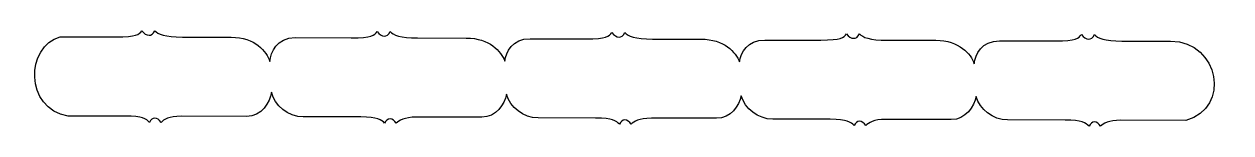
# Model space of a CAD drawing. Header units: centimetres. Extents: x -10 to 9.1, y 11.6 to 13.2.
import ezdxf

# ---------------------------------------------------------------- set-up
doc = ezdxf.new("R2010")
doc.units = ezdxf.units.CM
doc.header["$MEASUREMENT"] = 0
doc.layers.add('Layer 1', color=7, linetype='Continuous')

msp = doc.modelspace()

# ---------------------------------------------------------------- linework, layer by layer
at = {"layer": 'Layer 1', "color": 131}
msp.add_open_spline([(-8.17356, 13.16397), (-8.22402, 13.1035), (-8.25613, 13.06394), (-8.58338, 13.06464), (-8.58338, 13.06464), (-8.58338, 13.06464), (-9.47186, 13.06585), (-9.47186, 13.06585), (-9.47186, 13.06585), (-10.01385, 12.92071), (-10.04149, 11.9234), (-9.34509, 11.81086), (-9.34509, 11.81086), (-9.34509, 11.81086), (-8.43366, 11.80964), (-8.43366, 11.80964), (-8.43366, 11.80964), (-8.16503, 11.80908), (-8.10626, 11.76549), (-8.05444, 11.71031), (-8.05444, 11.71031), (-8.03729, 11.75433), (-8.00121, 11.77943), (-7.96702, 11.77936), (-7.96702, 11.77936), (-7.93283, 11.77929), (-7.89765, 11.75442), (-7.87085, 11.71031), (-7.87085, 11.71031), (-7.82438, 11.75427), (-7.74981, 11.80765), (-7.54955, 11.80722), (-7.54955, 11.80722), (-7.54955, 11.80722), (-6.51682, 11.8048), (-6.51682, 11.8048), (-6.51682, 11.8048), (-6.27332, 11.80428), (-6.14443, 12.03274), (-6.11794, 12.19002), (-6.11794, 12.19002), (-6.07035, 11.9799), (-5.85753, 11.79805), (-5.61414, 11.79753), (-5.61414, 11.79753), (-5.61414, 11.79753), (-4.70271, 11.79632), (-4.70271, 11.79632), (-4.70271, 11.79632), (-4.43408, 11.79575), (-4.3764, 11.75217), (-4.32459, 11.69699), (-4.32459, 11.69699), (-4.30743, 11.74101), (-4.27135, 11.76611), (-4.23716, 11.76603), (-4.23716, 11.76603), (-4.20297, 11.76596), (-4.1667, 11.7411), (-4.1399, 11.69699), (-4.1399, 11.69699), (-4.09344, 11.74094), (-4.01886, 11.79432), (-3.81861, 11.7939), (-3.81861, 11.7939), (-3.81861, 11.7939), (-2.78588, 11.79269), (-2.78588, 11.79269), (-2.78588, 11.79269), (-2.5535, 11.79219), (-2.42561, 12.00041), (-2.39136, 12.1561), (-2.39136, 12.1561), (-2.33651, 11.95319), (-2.12776, 11.78107), (-1.89084, 11.78057), (-1.89084, 11.78057), (-1.89084, 11.78057), (-0.97941, 11.77936), (-0.97941, 11.77936), (-0.97941, 11.77936), (-0.71078, 11.77879), (-0.65311, 11.73521), (-0.60129, 11.68003), (-0.60129, 11.68003), (-0.58413, 11.72405), (-0.54806, 11.74915), (-0.51387, 11.74908), (-0.51387, 11.74908), (-0.47968, 11.749), (-0.4434, 11.72414), (-0.4166, 11.68003), (-0.4166, 11.68003), (-0.37014, 11.72398), (-0.29556, 11.77736), (-0.09531, 11.77694), (-0.09531, 11.77694), (-0.09531, 11.77694), (0.93742, 11.77573), (0.93742, 11.77573), (0.93742, 11.77573), (1.16622, 11.77524), (1.29427, 11.97706), (1.33084, 12.13187), (1.33084, 12.13187), (1.38766, 11.93106), (1.59522, 11.76169), (1.83027, 11.76119), (1.83027, 11.76119), (1.83027, 11.76119), (2.7417, 11.75998), (2.7417, 11.75998), (2.7417, 11.75998), (3.01033, 11.75941), (3.068, 11.71582), (3.11982, 11.66064), (3.11982, 11.66064), (3.13698, 11.70466), (3.17306, 11.72977), (3.20725, 11.72969), (3.20725, 11.72969), (3.24144, 11.72962), (3.27771, 11.70476), (3.30451, 11.66064), (3.30451, 11.66064), (3.35097, 11.7046), (3.42555, 11.75798), (3.6258, 11.75756), (3.6258, 11.75756), (3.6258, 11.75756), (4.65853, 11.75513), (4.65853, 11.75513), (4.65853, 11.75513), (4.89267, 11.75464), (5.02106, 11.96613), (5.05414, 12.12218), (5.05414, 12.12218), (5.10989, 11.92023), (5.31859, 11.74957), (5.55466, 11.74908), (5.55466, 11.74908), (5.55466, 11.74908), (6.46609, 11.74786), (6.46609, 11.74786), (6.46609, 11.74786), (6.73472, 11.7473), (6.79349, 11.70371), (6.8453, 11.64853), (6.8453, 11.64853), (6.86246, 11.69255), (6.89854, 11.71765), (6.93273, 11.71758), (6.93273, 11.71758), (6.96692, 11.71751), (7.0021, 11.69264), (7.0289, 11.64853), (7.0289, 11.64853), (7.07536, 11.69249), (7.14994, 11.74586), (7.35019, 11.74544), (7.35019, 11.74544), (7.35019, 11.74544), (8.38292, 11.74302), (8.38292, 11.74302), (8.38292, 11.74302), (9.09462, 11.93404), (8.91717, 12.98828), (8.13922, 12.99922), (8.13922, 12.99922), (8.13922, 12.99922), (7.36768, 13.00043), (7.36768, 13.00043), (7.36768, 13.00043), (7.08928, 13.00102), (6.97857, 13.04702), (6.93164, 13.10219), (6.93164, 13.10219), (6.9053, 13.04718), (6.87184, 13.02943), (6.83765, 13.02951), (6.83765, 13.02951), (6.80346, 13.02958), (6.75298, 13.05808), (6.72618, 13.10219), (6.72618, 13.10219), (6.67573, 13.04172), (6.64361, 13.00216), (6.31637, 13.00286), (6.31637, 13.00286), (6.31637, 13.00286), (5.42789, 13.00407), (5.42789, 13.00407), (5.42789, 13.00407), (5.13774, 13.00468), (5.04361, 12.7864), (5.02463, 12.64065), (5.02463, 12.64065), (4.97029, 12.79593), (4.78658, 13.01055), (4.41483, 13.01134), (4.41483, 13.01134), (4.41483, 13.01134), (3.64329, 13.01255), (3.64329, 13.01255), (3.64329, 13.01255), (3.36489, 13.01314), (3.25418, 13.05914), (3.20725, 13.1143), (3.20725, 13.1143), (3.18091, 13.05929), (3.14745, 13.04276), (3.11326, 13.04283), (3.11326, 13.04283), (3.07907, 13.04291), (3.02859, 13.07019), (3.00179, 13.1143), (3.00179, 13.1143), (2.95134, 13.05384), (2.91813, 13.01428), (2.59089, 13.01497), (2.59089, 13.01497), (2.59089, 13.01497), (1.7035, 13.01618), (1.7035, 13.01618), (1.7035, 13.01618), (1.42403, 13.01677), (1.32619, 12.81371), (1.30243, 12.66852), (1.30243, 12.66852), (1.24445, 12.82302), (1.05882, 13.02995), (0.69372, 13.03072), (0.69372, 13.03072), (0.69372, 13.03072), (-0.07782, 13.03193), (-0.07782, 13.03193), (-0.07782, 13.03193), (-0.35623, 13.03252), (-0.46693, 13.07852), (-0.51387, 13.13369), (-0.51387, 13.13369), (-0.5402, 13.07867), (-0.57366, 13.06214), (-0.60785, 13.06221), (-0.60785, 13.06221), (-0.64204, 13.06229), (-0.69252, 13.08957), (-0.71932, 13.13369), (-0.71932, 13.13369), (-0.76978, 13.07322), (-0.80298, 13.03366), (-1.13023, 13.03435), (-1.13023, 13.03435), (-1.13023, 13.03435), (-2.01761, 13.03678), (-2.01761, 13.03678), (-2.01761, 13.03678), (-2.30254, 13.03738), (-2.39845, 12.82625), (-2.41977, 12.68063), (-2.41977, 12.68063), (-2.47555, 12.83563), (-2.66042, 13.0469), (-3.02958, 13.04768), (-3.02958, 13.04768), (-3.02958, 13.04768), (-3.80112, 13.04889), (-3.80112, 13.04889), (-3.80112, 13.04889), (-4.07952, 13.04948), (-4.19023, 13.09548), (-4.23716, 13.15065), (-4.23716, 13.15065), (-4.2635, 13.09563), (-4.29696, 13.0791), (-4.33115, 13.07917), (-4.33115, 13.07917), (-4.36534, 13.07925), (-4.41582, 13.10653), (-4.44262, 13.15065), (-4.44262, 13.15065), (-4.49307, 13.09018), (-4.52628, 13.05062), (-4.85352, 13.05131), (-4.85352, 13.05131), (-4.85352, 13.05131), (-5.74091, 13.05374), (-5.74091, 13.05374), (-5.74091, 13.05374), (-6.0387, 13.05437), (-6.12976, 12.82362), (-6.14526, 12.67821), (-6.14526, 12.67821), (-6.1943, 12.83413), (-6.37929, 13.0602), (-6.76053, 13.061), (-6.76053, 13.061), (-6.76053, 13.061), (-7.53207, 13.06221), (-7.53207, 13.06221), (-7.53207, 13.06221), (-7.81047, 13.0628), (-7.92118, 13.1088), (-7.96811, 13.16397), (-7.96811, 13.16397), (-7.99444, 13.10896), (-8.02681, 13.09121), (-8.061, 13.09129), (-8.061, 13.09129), (-8.09519, 13.09136), (-8.14676, 13.11986), (-8.17356, 13.16397)], degree=3, knots=[0, 0, 0, 0, 0.01265823, 0.01265823, 0.01265823, 0.01265823, 0.02531646, 0.02531646, 0.02531646, 0.02531646, 0.03797468, 0.03797468, 0.03797468, 0.03797468, 0.05063291, 0.05063291, 0.05063291, 0.05063291, 0.06329114, 0.06329114, 0.06329114, 0.06329114, 0.07594937, 0.07594937, 0.07594937, 0.07594937, 0.08860759, 0.08860759, 0.08860759, 0.08860759, 0.10126582, 0.10126582, 0.10126582, 0.10126582, 0.11392405, 0.11392405, 0.11392405, 0.11392405, 0.12658228, 0.12658228, 0.12658228, 0.12658228, 0.13924051, 0.13924051, 0.13924051, 0.13924051, 0.15189873, 0.15189873, 0.15189873, 0.15189873, 0.16455696, 0.16455696, 0.16455696, 0.16455696, 0.17721519, 0.17721519, 0.17721519, 0.17721519, 0.18987342, 0.18987342, 0.18987342, 0.18987342, 0.20253165, 0.20253165, 0.20253165, 0.20253165, 0.21518987, 0.21518987, 0.21518987, 0.21518987, 0.2278481, 0.2278481, 0.2278481, 0.2278481, 0.24050633, 0.24050633, 0.24050633, 0.24050633, 0.25316456, 0.25316456, 0.25316456, 0.25316456, 0.26582278, 0.26582278, 0.26582278, 0.26582278, 0.27848101, 0.27848101, 0.27848101, 0.27848101, 0.29113924, 0.29113924, 0.29113924, 0.29113924, 0.30379747, 0.30379747, 0.30379747, 0.30379747, 0.3164557, 0.3164557, 0.3164557, 0.3164557, 0.32911392, 0.32911392, 0.32911392, 0.32911392, 0.34177215, 0.34177215, 0.34177215, 0.34177215, 0.35443038, 0.35443038, 0.35443038, 0.35443038, 0.36708861, 0.36708861, 0.36708861, 0.36708861, 0.37974684, 0.37974684, 0.37974684, 0.37974684, 0.39240506, 0.39240506, 0.39240506, 0.39240506, 0.40506329, 0.40506329, 0.40506329, 0.40506329, 0.41772152, 0.41772152, 0.41772152, 0.41772152, 0.43037975, 0.43037975, 0.43037975, 0.43037975, 0.44303797, 0.44303797, 0.44303797, 0.44303797, 0.4556962, 0.4556962, 0.4556962, 0.4556962, 0.46835443, 0.46835443, 0.46835443, 0.46835443, 0.48101266, 0.48101266, 0.48101266, 0.48101266, 0.49367089, 0.49367089, 0.49367089, 0.49367089, 0.50632911, 0.50632911, 0.50632911, 0.50632911, 0.51898734, 0.51898734, 0.51898734, 0.51898734, 0.53164557, 0.53164557, 0.53164557, 0.53164557, 0.5443038, 0.5443038, 0.5443038, 0.5443038, 0.55696203, 0.55696203, 0.55696203, 0.55696203, 0.56962025, 0.56962025, 0.56962025, 0.56962025, 0.58227848, 0.58227848, 0.58227848, 0.58227848, 0.59493671, 0.59493671, 0.59493671, 0.59493671, 0.60759494, 0.60759494, 0.60759494, 0.60759494, 0.62025316, 0.62025316, 0.62025316, 0.62025316, 0.63291139, 0.63291139, 0.63291139, 0.63291139, 0.64556962, 0.64556962, 0.64556962, 0.64556962, 0.65822785, 0.65822785, 0.65822785, 0.65822785, 0.67088608, 0.67088608, 0.67088608, 0.67088608, 0.6835443, 0.6835443, 0.6835443, 0.6835443, 0.69620253, 0.69620253, 0.69620253, 0.69620253, 0.70886076, 0.70886076, 0.70886076, 0.70886076, 0.72151899, 0.72151899, 0.72151899, 0.72151899, 0.73417722, 0.73417722, 0.73417722, 0.73417722, 0.74683544, 0.74683544, 0.74683544, 0.74683544, 0.75949367, 0.75949367, 0.75949367, 0.75949367, 0.7721519, 0.7721519, 0.7721519, 0.7721519, 0.78481013, 0.78481013, 0.78481013, 0.78481013, 0.79746835, 0.79746835, 0.79746835, 0.79746835, 0.81012658, 0.81012658, 0.81012658, 0.81012658, 0.82278481, 0.82278481, 0.82278481, 0.82278481, 0.83544304, 0.83544304, 0.83544304, 0.83544304, 0.84810127, 0.84810127, 0.84810127, 0.84810127, 0.86075949, 0.86075949, 0.86075949, 0.86075949, 0.87341772, 0.87341772, 0.87341772, 0.87341772, 0.88607595, 0.88607595, 0.88607595, 0.88607595, 0.89873418, 0.89873418, 0.89873418, 0.89873418, 0.91139241, 0.91139241, 0.91139241, 0.91139241, 0.92405063, 0.92405063, 0.92405063, 0.92405063, 0.93670886, 0.93670886, 0.93670886, 0.93670886, 0.94936709, 0.94936709, 0.94936709, 0.94936709, 0.96202532, 0.96202532, 0.96202532, 0.96202532, 0.97468354, 0.97468354, 0.97468354, 0.97468354, 1, 1, 1, 1], dxfattribs=at)

doc.saveas('drawing.dxf')
